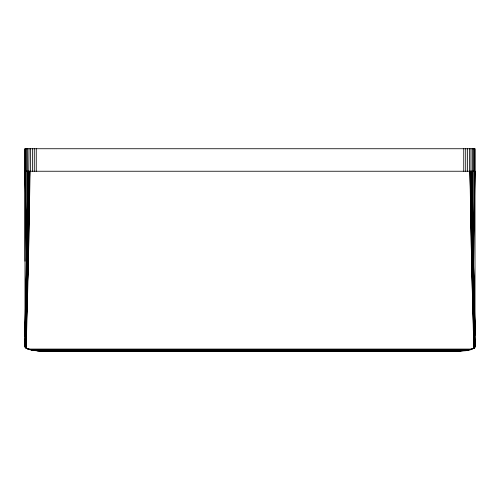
<?xml version="1.0" encoding="UTF-8"?>
<svg xmlns="http://www.w3.org/2000/svg" width="500" height="500" viewBox="0 0 500 500"><rect width="100%" height="100%" fill="white"/><g stroke="black" fill="none" stroke-linecap="round" stroke-linejoin="round"><path stroke-width="0.75" d="M25 261.238L25 148.737L475 148.737L475 346.737C470.412 352.594 459.281 350.244 452.5 351.238L456.325 351.175L42.188 351.069M455.219 351.194L43.681 351.175L36.306 350.644L464.919 350.406L32.825 350.144L27.894 348.95L37.812 350.8L47.5 351.238C40.425 350.269 31.037 352.113 25.125 347.206L27.106 265.625L28.462 171.238L26.844 265.613L25 335.044L26.619 265.6L26.694 171.238M25 148.737L25 346.737L25.913 348.006L28.038 265.663L29.337 171.238L27.706 265.65L25.375 347.55L27.394 265.637L28.725 171.238L25.175 347.3M469.9 171.238L471.631 265.606L474.087 348L471.962 265.6L470.425 171.238L474.181 347.944L471.756 349.069L28.25 349.069L26.188 348.181L28.369 265.669L29.731 171.238L28.038 265.663L25.638 347.8L27.706 265.65L29.019 148.737M30.1 171.238L28.369 265.669L26.619 265.6L28.062 171.238L25 327.575L26.619 265.6L28.244 171.238L26.844 265.613L25 343.113L25.306 347.488L27.394 265.637L29.013 171.238M47.056 351.238L37.812 350.8L31.075 349.812L32.825 350.144L467.362 350.119C471.119 349.231 476.969 348.875 475 343.212L473.156 265.55L471.844 171.238L473.381 265.538L475 331.6L473.575 265.519L475 171.238L25 171.238L26.619 265.6M475 171.238L473.338 251.444L475 335.175L471.356 171.238L474.625 347.55L473.862 348.15M25 336.65L26.844 265.613M25 343.113L27.106 265.625M27.394 265.637L25.531 347.713L27.706 265.65M28.038 265.663L25.825 347.944L26.188 348.181M474.806 347.294L475 346.737L474.375 347.781M27.438 348.775L25.475 347.65M474.663 347.5L471.075 171.238L474.487 347.7L474.162 347.931L474.556 347.625M473.394 348.381L473.812 348.181L471.631 265.606L470.075 171.238L471.962 265.6L471.631 265.606M32.825 350.144L467.163 350.138L471.756 349.069M37.163 350.706L462.669 350.669L39.675 350.887L460.019 350.981L470.175 349.525M463.919 350.619L454.875 351.213L467.163 350.138M472 171.238L473.575 265.519L471.962 265.6M452.944 351.238L456.325 351.175M32.644 350.119L468.769 349.781M39.675 350.887L457.875 351.094M26.594 348.4L28.25 349.069M475 343.212L472.894 265.562L474.875 347.206M474.625 347.55L470.756 171.238L472.287 265.587L474.487 347.7M473.575 265.519L475 327.575M472.287 265.587L474.087 348M25 171.238L26.662 251.438M471.844 171.238L473.338 251.444L473.306 171.238M471.606 171.238L473.156 265.55M474.831 148.737L474.831 171.238M474.319 148.737L474.319 171.238M473.494 148.737L473.494 171.238M472.369 148.737L472.369 171.238M470.981 148.737L470.981 171.238M469.375 148.737L469.375 171.238M467.6 148.737L467.6 171.238M465.706 148.737L465.706 171.238M463.75 148.737L463.75 171.238M36.25 148.737L36.25 171.238M34.294 148.737L34.294 171.238M32.4 148.737L32.4 171.238M30.625 148.737L30.625 171.238M27.631 148.737L27.631 171.238M26.506 148.737L26.506 171.238M25.681 148.737L25.681 171.238M25.169 148.737L25.169 171.238"/></g></svg>
